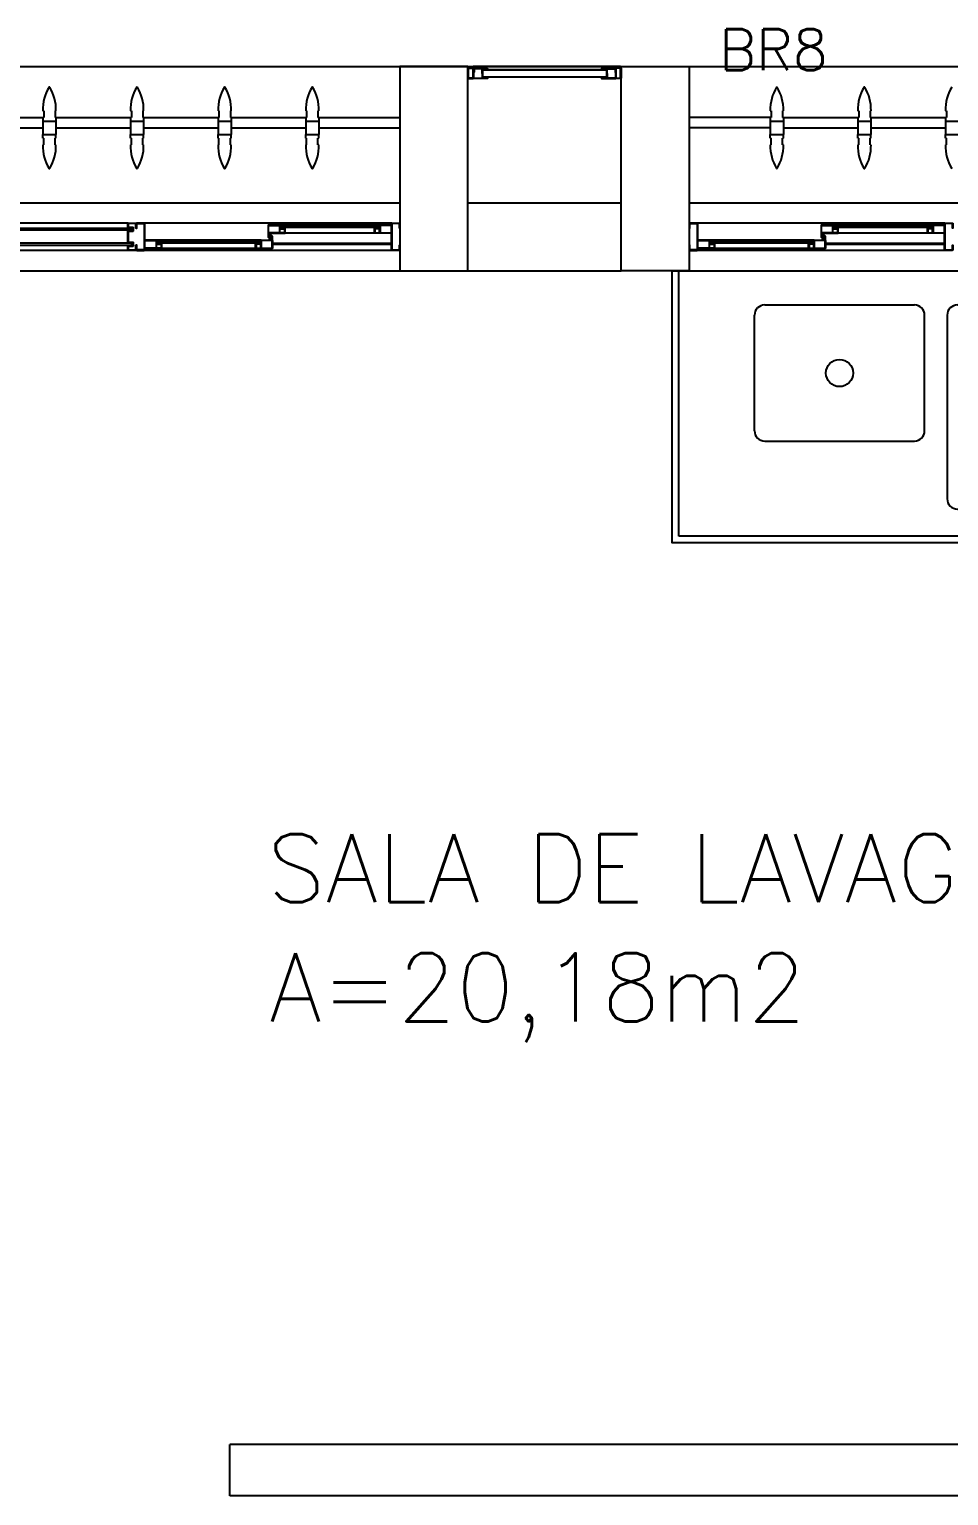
# Model space of a CAD drawing. Header units: millimetres. Extents: x 2128 to 2646, y 1972 to 2207.
# Drawn here: x 2382.722 to 2385.424, y 2139.365 to 2143.675 of the extents above; entities that cross this region are included whole.
import ezdxf

# ---------------------------------------------------------------- set-up
doc = ezdxf.new("R2010")
doc.units = ezdxf.units.MM
for name, color, linetype in [('AR-ALV', 2, 'Continuous'), ('AR-BANCADAS', 1, 'Continuous'), ('AR-BRISES', 1, 'Continuous'), ('AR-ESQ', 1, 'Continuous'), ('AR-ESTC', 3, 'Continuous'), ('AR-PEITORIL', 1, 'Continuous'), ('BC- VISTA', 1, 'Continuous'), ('BC-CUBA', 1, 'Continuous'), ('BR-PAINEL', 1, 'Continuous'), ('BR-SUPORTE', 1, 'Continuous'), ('BR-TEXTO', 2, 'Continuous'), ('COZ1', 1, 'Continuous'), ('DT-ESQ-BAGUETE-C', 1, 'Continuous'), ('DT-ESQ-BAGUETE-V', 1, 'Continuous'), ('DT-ESQ-CHAPA DOBRADA-V', 1, 'Continuous'), ('DT-ESQ-MARCO-V', 1, 'Continuous'), ('DT-ESQ-PERFIL CADEIRA-C', 2, 'Continuous'), ('DT-ESQ-PERFIL CADEIRA-V', 2, 'Continuous'), ('DT-ESQ-PERFIL U SIMPLES-C', 2, 'Continuous'), ('DT-ESQ-PERFIL U-C', 2, 'Continuous'), ('DT-ESQ-PERFIL U-V', 1, 'Continuous'), ('DT-ESQ-VENEZIANA-C', 1, 'Continuous'), ('DT-ESQ-VENEZIANA-V', 1, 'Continuous'), ('DT-ESQ-VIDRO-C', 2, 'Continuous'), ('DT-ESQ-VIDRO-V', 71, 'Continuous'), ('DT-TXTMOD', 1, 'Continuous'), ('ibio', 2, 'Continuous'), ('TEXTO', 2, 'Continuous'), ('Área', 2, 'Continuous')]:
    doc.layers.add(name, color=color, linetype=linetype)
doc.styles.add('S10', font='simplex.shx', dxfattribs={"height": 0.1})
doc.styles.add('S12', font='simplex.shx', dxfattribs={"width": 1.1, "height": 0.12})
doc.styles.add('UNB-100', font='simplex.shx', dxfattribs={"height": 0.2})

# ---------------------------------------------------------------- blocks, each defined once
blk = doc.blocks.new('EF23-P')
at = {"layer": 'DT-ESQ-BAGUETE-C', "ltscale": 0.1}
for points in [[(4.7975, -0.08), (4.784, -0.08), (4.784, -0.0785), (4.797, -0.0785, 0.414214), (4.7975, -0.078), (4.7975, -0.067, 0.414214), (4.797, -0.0665), (4.784, -0.0665), (4.784, -0.065), (4.7975, -0.065, -0.414214), (4.799, -0.0665), (4.799, -0.0785, -0.414214)], [(5.0765, -0.08), (5.09, -0.08), (5.09, -0.0785), (5.077, -0.0785, -0.414214), (5.0765, -0.078), (5.0765, -0.067, -0.414214), (5.077, -0.0665), (5.09, -0.0665), (5.09, -0.065), (5.0765, -0.065, 0.414214), (5.075, -0.0665), (5.075, -0.0785, 0.414214)], [(4.4485, -0.125), (4.435, -0.125), (4.435, -0.1235), (4.448, -0.1235, 0.414214), (4.4485, -0.123), (4.4485, -0.112, 0.414214), (4.448, -0.1115), (4.435, -0.1115), (4.435, -0.11), (4.4485, -0.11, -0.414214), (4.45, -0.1115), (4.45, -0.1235, -0.414214)], [(4.714, -0.125), (4.7275, -0.125), (4.7275, -0.1235), (4.7145, -0.1235, -0.414214), (4.714, -0.123), (4.714, -0.112, -0.414214), (4.7145, -0.1115), (4.7275, -0.1115), (4.7275, -0.11), (4.714, -0.11, 0.414214), (4.7125, -0.1115), (4.7125, -0.1235, 0.414214)]]:
    blk.add_lwpolyline(points, format="xyb", close=True, dxfattribs=at)
at = {"layer": 'DT-ESQ-BAGUETE-V', "ltscale": 0.1}
for p, q in [((4.7975, -0.065), (5.0765, -0.065)), ((4.4485, -0.11), (4.714, -0.11))]:
    blk.add_line(p, q, dxfattribs=at)
at = {"layer": 'DT-ESQ-CHAPA DOBRADA-V', "ltscale": 0.1}
for p, q in [((4.4, -0.077), (4.749, -0.077)), ((4.4, -0.08), (4.749, -0.08))]:
    blk.add_line(p, q, dxfattribs=at)
at = {"layer": 'DT-ESQ-PERFIL CADEIRA-C', "ltscale": 0.1}
for p, q in [((4.751, -0.0885), (4.7975, -0.0885)), ((5.125, -0.0885), (5.0765, -0.0885)), ((4.4, -0.1335), (4.4485, -0.1335)), ((4.7605, -0.1335), (4.714, -0.1335))]:
    blk.add_line(p, q, dxfattribs=at)
for points in [[(4.7975, -0.087, -1), (4.7975, -0.09), (4.751, -0.09, -0.414214), (4.749, -0.088), (4.749, -0.067, -0.414214), (4.751, -0.065), (4.7825, -0.065, -0.414214), (4.784, -0.0665), (4.784, -0.087)], [(4.784, -0.0885, -0.198913), (4.7829, -0.0881, -0.198913), (4.7825, -0.087), (4.7825, -0.067, 0.414214), (4.782, -0.0665), (4.751, -0.0665, 0.414214), (4.7505, -0.067), (4.7505, -0.088, 0.414214), (4.751, -0.0885)], [(5.0765, -0.09), (5.125, -0.09), (5.125, -0.0885), (5.09, -0.0885, 0.198912), (5.0911, -0.0881, 0.198913), (5.0915, -0.087), (5.0915, -0.067, -0.414214), (5.092, -0.0665), (5.125, -0.0665), (5.125, -0.065), (5.0915, -0.065, 0.414214), (5.09, -0.0665), (5.09, -0.0785), (5.09, -0.08), (5.09, -0.087), (5.0765, -0.087, 1)], [(4.4485, -0.135), (4.4, -0.135), (4.4, -0.1335), (4.435, -0.1335, -0.198912), (4.4339, -0.1331, -0.198913), (4.4335, -0.132), (4.4335, -0.112, 0.414214), (4.433, -0.1115), (4.4, -0.1115), (4.4, -0.11), (4.4335, -0.11, -0.414214), (4.435, -0.1115), (4.435, -0.1235), (4.435, -0.125), (4.435, -0.132), (4.4485, -0.132, -1)], [(4.714, -0.132, 1), (4.714, -0.135), (4.7605, -0.135, 0.414214), (4.7625, -0.133), (4.7625, -0.112, 0.414214), (4.7605, -0.11), (4.729, -0.11, 0.414214), (4.7275, -0.1115), (4.7275, -0.132)], [(4.7275, -0.1335, 0.198913), (4.7286, -0.1331, 0.198913), (4.729, -0.132), (4.729, -0.112, -0.414214), (4.7295, -0.1115), (4.7605, -0.1115, -0.414214), (4.761, -0.112), (4.761, -0.133, -0.414214), (4.7605, -0.1335)]]:
    blk.add_lwpolyline(points, format="xyb", close=True, dxfattribs=at)
at = {"layer": 'DT-ESQ-PERFIL CADEIRA-V', "ltscale": 0.1}
for p, q in [((4.7825, -0.09), (5.0765, -0.09)), ((4.4485, -0.135), (4.714, -0.135))]:
    blk.add_line(p, q, dxfattribs=at)
at = {"layer": 'DT-ESQ-PERFIL U SIMPLES-C', "ltscale": 0.1}
for points in [[(4.751, -0.102), (4.759, -0.102), (4.759, -0.1005), (4.751, -0.1005, -0.414214), (4.7505, -0.1), (4.7505, -0.092, -0.414214), (4.751, -0.0915), (4.759, -0.0915), (4.759, -0.09), (4.751, -0.09, 0.414214), (4.749, -0.092), (4.749, -0.1, 0.414214)], [(4.7605, -0.098), (4.7525, -0.098), (4.7525, -0.0995), (4.7605, -0.0995, -0.414214), (4.761, -0.1), (4.761, -0.108, -0.414214), (4.7605, -0.1085), (4.7525, -0.1085), (4.7525, -0.11), (4.7605, -0.11, 0.414214), (4.7625, -0.108), (4.7625, -0.1, 0.414214)]]:
    blk.add_lwpolyline(points, format="xyb", close=True, dxfattribs=at)
at = {"layer": 'DT-ESQ-PERFIL U-C', "ltscale": 0.1}
for points in [[(4.375, -0.0615, -0.414214), (4.3765, -0.06), (4.3985, -0.06, -0.414214), (4.4, -0.0615), (4.4, -0.1385, -0.414214), (4.3985, -0.14), (4.3765, -0.14, -0.414214), (4.375, -0.1385), (4.375, -0.125), (4.3765, -0.125), (4.3765, -0.138, 0.414214), (4.377, -0.1385), (4.398, -0.1385, 0.414214), (4.3985, -0.138), (4.3985, -0.062, 0.414214), (4.398, -0.0615), (4.377, -0.0615, 0.414214), (4.3765, -0.062), (4.3765, -0.075), (4.375, -0.075)], [(5.15, -0.0615, 0.414214), (5.1485, -0.06), (5.1265, -0.06, 0.414214), (5.125, -0.0615), (5.125, -0.1385, 0.414214), (5.1265, -0.14), (5.1485, -0.14, 0.414214), (5.15, -0.1385), (5.15, -0.125), (5.1485, -0.125), (5.1485, -0.138, -0.414214), (5.148, -0.1385), (5.127, -0.1385, -0.414214), (5.1265, -0.138), (5.1265, -0.062, -0.414214), (5.127, -0.0615), (5.148, -0.0615, -0.414214), (5.1485, -0.062), (5.1485, -0.075), (5.15, -0.075)]]:
    blk.add_lwpolyline(points, format="xyb", close=True, dxfattribs=at)
at = {"layer": 'DT-ESQ-PERFIL U-V', "ltscale": 0.1}
for p, q in [((4.3985, -0.06), (5.1265, -0.06)), ((4.3985, -0.14), (5.1265, -0.14))]:
    blk.add_line(p, q, dxfattribs=at)
at = {"layer": 'DT-ESQ-VIDRO-C', "ltscale": 0.1}
for points in [[(5.0875, -0.085), (5.0875, -0.082), (4.7865, -0.082), (4.7865, -0.085)], [(4.438, -0.13), (4.438, -0.127), (4.7245, -0.127), (4.7245, -0.13)]]:
    blk.add_lwpolyline(points, close=True, dxfattribs=at)
at = {"layer": 'DT-TXTMOD', "ltscale": 0.1, "style": 'S10', "flags": 3}
for tag, p in [('M01', (0.025, -0.28)), ('M02', (0.3253, -0.28)), ('M03', (0.627, -0.28)), ('M04', (0.9288, -0.28)), ('M05', (1.2306, -0.28)), ('M06', (1.5323, -0.28)), ('M07', (1.8341, -0.28)), ('M08', (2.1359, -0.28)), ('M09', (2.4376, -0.28)), ('M10', (2.7394, -0.28)), ('M11', (3.0412, -0.28)), ('M12', (3.3429, -0.28)), ('M13', (3.6447, -0.28)), ('M14', (3.9464, -0.28)), ('M15', (4.2482, -0.28)), ('M16', (4.55, -0.28)), ('M17', (4.8517, -0.28))]:
    blk.add_attdef(tag, p, '', height=0.1, dxfattribs=at)
blk = doc.blocks.new('EF21-P')
at = {"layer": 'DT-ESQ-BAGUETE-C', "ltscale": 0.1}
for points in [[(0.4225, -0.08), (0.409, -0.08), (0.409, -0.0785), (0.422, -0.0785, 0.414214), (0.4225, -0.078), (0.4225, -0.067, 0.414214), (0.422, -0.0665), (0.409, -0.0665), (0.409, -0.065), (0.4225, -0.065, -0.414214), (0.424, -0.0665), (0.424, -0.0785, -0.414214)], [(0.7015, -0.08), (0.715, -0.08), (0.715, -0.0785), (0.702, -0.0785, -0.414214), (0.7015, -0.078), (0.7015, -0.067, -0.414214), (0.702, -0.0665), (0.715, -0.0665), (0.715, -0.065), (0.7015, -0.065, 0.414214), (0.7, -0.0665), (0.7, -0.0785, 0.414214)], [(0.0735, -0.125), (0.06, -0.125), (0.06, -0.1235), (0.073, -0.1235, 0.414214), (0.0735, -0.123), (0.0735, -0.112, 0.414214), (0.073, -0.1115), (0.06, -0.1115), (0.06, -0.11), (0.0735, -0.11, -0.414214), (0.075, -0.1115), (0.075, -0.1235, -0.414214)], [(0.339, -0.125), (0.3525, -0.125), (0.3525, -0.1235), (0.3395, -0.1235, -0.414214), (0.339, -0.123), (0.339, -0.112, -0.414214), (0.3395, -0.1115), (0.3525, -0.1115), (0.3525, -0.11), (0.339, -0.11, 0.414214), (0.3375, -0.1115), (0.3375, -0.1235, 0.414214)]]:
    blk.add_lwpolyline(points, format="xyb", close=True, dxfattribs=at)
at = {"layer": 'DT-ESQ-BAGUETE-V', "ltscale": 0.1}
for p, q in [((0.4225, -0.065), (0.7015, -0.065)), ((0.0735, -0.11), (0.339, -0.11))]:
    blk.add_line(p, q, dxfattribs=at)
at = {"layer": 'DT-ESQ-CHAPA DOBRADA-V', "ltscale": 0.1}
for p, q in [((0.025, -0.077), (0.374, -0.077)), ((0.025, -0.08), (0.374, -0.08))]:
    blk.add_line(p, q, dxfattribs=at)
at = {"layer": 'DT-ESQ-MARCO-V', "ltscale": 0.1}
for p, q in [((0.7985, -0.06), (1.3515, -0.06)), ((0.7985, -0.14), (1.3515, -0.14))]:
    blk.add_line(p, q, dxfattribs=at)
at = {"layer": 'DT-ESQ-PERFIL CADEIRA-C', "ltscale": 0.1}
for p, q in [((0.376, -0.0885), (0.4225, -0.0885)), ((0.75, -0.0885), (0.7015, -0.0885)), ((0.025, -0.1335), (0.0735, -0.1335)), ((0.3855, -0.1335), (0.339, -0.1335))]:
    blk.add_line(p, q, dxfattribs=at)
for points in [[(0.4225, -0.087, -1), (0.4225, -0.09), (0.376, -0.09, -0.414214), (0.374, -0.088), (0.374, -0.067, -0.414214), (0.376, -0.065), (0.4075, -0.065, -0.414214), (0.409, -0.0665), (0.409, -0.087)], [(0.409, -0.0885, -0.198913), (0.4079, -0.0881, -0.198913), (0.4075, -0.087), (0.4075, -0.067, 0.414214), (0.407, -0.0665), (0.376, -0.0665, 0.414214), (0.3755, -0.067), (0.3755, -0.088, 0.414214), (0.376, -0.0885)], [(0.7015, -0.09), (0.75, -0.09), (0.75, -0.0885), (0.715, -0.0885, 0.198912), (0.7161, -0.0881, 0.198913), (0.7165, -0.087), (0.7165, -0.067, -0.414214), (0.717, -0.0665), (0.75, -0.0665), (0.75, -0.065), (0.7165, -0.065, 0.414214), (0.715, -0.0665), (0.715, -0.0785), (0.715, -0.08), (0.715, -0.087), (0.7015, -0.087, 1)], [(0.0735, -0.135), (0.025, -0.135), (0.025, -0.1335), (0.06, -0.1335, -0.198912), (0.0589, -0.1331, -0.198913), (0.0585, -0.132), (0.0585, -0.112, 0.414214), (0.058, -0.1115), (0.025, -0.1115), (0.025, -0.11), (0.0585, -0.11, -0.414214), (0.06, -0.1115), (0.06, -0.1235), (0.06, -0.125), (0.06, -0.132), (0.0735, -0.132, -1)], [(0.339, -0.132, 1), (0.339, -0.135), (0.3855, -0.135, 0.414214), (0.3875, -0.133), (0.3875, -0.112, 0.414214), (0.3855, -0.11), (0.354, -0.11, 0.414214), (0.3525, -0.1115), (0.3525, -0.132)], [(0.3525, -0.1335, 0.198913), (0.3536, -0.1331, 0.198913), (0.354, -0.132), (0.354, -0.112, -0.414214), (0.3545, -0.1115), (0.3855, -0.1115, -0.414214), (0.386, -0.112), (0.386, -0.133, -0.414214), (0.3855, -0.1335)]]:
    blk.add_lwpolyline(points, format="xyb", close=True, dxfattribs=at)
at = {"layer": 'DT-ESQ-PERFIL CADEIRA-V', "ltscale": 0.1}
for p, q in [((0.4075, -0.09), (0.7015, -0.09)), ((0.0735, -0.135), (0.339, -0.135))]:
    blk.add_line(p, q, dxfattribs=at)
at = {"layer": 'DT-ESQ-PERFIL U SIMPLES-C', "ltscale": 0.1}
for points in [[(0.376, -0.102), (0.384, -0.102), (0.384, -0.1005), (0.376, -0.1005, -0.414214), (0.3755, -0.1), (0.3755, -0.092, -0.414214), (0.376, -0.0915), (0.384, -0.0915), (0.384, -0.09), (0.376, -0.09, 0.414214), (0.374, -0.092), (0.374, -0.1, 0.414214)], [(0.3855, -0.098), (0.3775, -0.098), (0.3775, -0.0995), (0.3855, -0.0995, -0.414214), (0.386, -0.1), (0.386, -0.108, -0.414214), (0.3855, -0.1085), (0.3775, -0.1085), (0.3775, -0.11), (0.3855, -0.11, 0.414214), (0.3875, -0.108), (0.3875, -0.1, 0.414214)]]:
    blk.add_lwpolyline(points, format="xyb", close=True, dxfattribs=at)
at = {"layer": 'DT-ESQ-PERFIL U-C', "ltscale": 0.1}
for points in [[(0, -0.0615, -0.414214), (0.0015, -0.06), (0.0235, -0.06, -0.414214), (0.025, -0.0615), (0.025, -0.1385, -0.414214), (0.0235, -0.14), (0.0015, -0.14, -0.414214), (0, -0.1385), (0, -0.125), (0.0015, -0.125), (0.0015, -0.138, 0.414214), (0.002, -0.1385), (0.023, -0.1385, 0.414214), (0.0235, -0.138), (0.0235, -0.062, 0.414214), (0.023, -0.0615), (0.002, -0.0615, 0.414214), (0.0015, -0.062), (0.0015, -0.075), (0, -0.075)], [(0.775, -0.0615, 0.414214), (0.7735, -0.06), (0.7515, -0.06, 0.414214), (0.75, -0.0615), (0.75, -0.1385, 0.414214), (0.7515, -0.14), (0.7735, -0.14, 0.414214), (0.775, -0.1385), (0.775, -0.125), (0.7735, -0.125), (0.7735, -0.138, -0.414214), (0.773, -0.1385), (0.752, -0.1385, -0.414214), (0.7515, -0.138), (0.7515, -0.062, -0.414214), (0.752, -0.0615), (0.773, -0.0615, -0.414214), (0.7735, -0.062), (0.7735, -0.075), (0.775, -0.075)], [(0.8, -0.1285), (0.8, -0.1385, -0.414214), (0.7985, -0.14), (0.7765, -0.14, -0.414214), (0.775, -0.1385), (0.775, -0.125), (0.7765, -0.125), (0.7765, -0.138, 0.414214), (0.777, -0.1385), (0.798, -0.1385, 0.414214), (0.7985, -0.138), (0.7985, -0.1285), (0.7855, -0.1285, -0.414214), (0.784, -0.127), (0.784, -0.117, -0.414214), (0.7855, -0.1155), (0.7985, -0.1155), (0.7985, -0.0845), (0.7855, -0.0845, -0.414214), (0.784, -0.083), (0.784, -0.073, -0.414214), (0.7855, -0.0715), (0.7985, -0.0715), (0.7985, -0.062, 0.414214), (0.798, -0.0615), (0.777, -0.0615, 0.414214), (0.7765, -0.062), (0.7765, -0.075), (0.775, -0.075), (0.775, -0.0615, -0.414214), (0.7765, -0.06), (0.7985, -0.06, -0.414214), (0.8, -0.0615), (0.8, -0.0715, -0.414214), (0.7985, -0.073), (0.7855, -0.073), (0.7855, -0.083), (0.7985, -0.083), (0.7985, -0.083, -0.414214), (0.8, -0.0845), (0.8, -0.1155, -0.414214), (0.7985, -0.117), (0.7985, -0.117), (0.7855, -0.117), (0.7855, -0.127), (0.7985, -0.127, -0.414214)]]:
    blk.add_lwpolyline(points, format="xyb", close=True, dxfattribs=at)
at = {"layer": 'DT-ESQ-PERFIL U-V', "ltscale": 0.1}
for p, q in [((0.0235, -0.06), (0.7515, -0.06)), ((0.0235, -0.14), (0.7515, -0.14))]:
    blk.add_line(p, q, dxfattribs=at)
at = {"layer": 'DT-ESQ-VIDRO-C', "ltscale": 0.1}
for points in [[(0.7125, -0.085), (0.7125, -0.082), (0.4115, -0.082), (0.4115, -0.085)], [(1.3625, -0.081), (1.3625, -0.075), (0.7875, -0.075), (0.7875, -0.081)], [(0.063, -0.13), (0.063, -0.127), (0.3495, -0.127), (0.3495, -0.13)]]:
    blk.add_lwpolyline(points, close=True, dxfattribs=at)
at = {"layer": 'DT-ESQ-VIDRO-V', "ltscale": 0.1}
blk.add_lwpolyline([(1.3625, -0.119), (1.3625, -0.125), (0.7875, -0.125), (0.7875, -0.119)], close=True, dxfattribs=at)
at = {"layer": 'DT-TXTMOD', "ltscale": 0.1, "style": 'S10', "flags": 3}
for tag, p in [('M01', (0.025, -0.28)), ('M02', (0.3253, -0.28)), ('M03', (0.627, -0.28)), ('M04', (0.9288, -0.28)), ('M05', (1.2306, -0.28)), ('M06', (1.5323, -0.28)), ('M07', (1.8341, -0.28)), ('M08', (2.1359, -0.28)), ('M09', (2.4376, -0.28)), ('M10', (2.7394, -0.28)), ('M11', (3.0412, -0.28)), ('M12', (3.3429, -0.28)), ('M13', (3.6447, -0.28)), ('M14', (3.9464, -0.28)), ('M15', (4.2482, -0.28)), ('M16', (4.55, -0.28)), ('M17', (4.8517, -0.28))]:
    blk.add_attdef(tag, p, '', height=0.1, dxfattribs=at)
blk = doc.blocks.new('BR-MODULO8')
at = {"layer": 'BR-PAINEL'}
for p, q in [((-4.9117, 0.27), (-4.9092, 0.27)), ((-4.9092, 0.27), (-4.9092, 0.25)), ((-4.8758, 0.27), (-4.8758, 0.25)), ((-4.8733, 0.27), (-4.8758, 0.27)), ((-4.6542, 0.27), (-4.6517, 0.27)), ((-4.6517, 0.27), (-4.6517, 0.25)), ((-4.6183, 0.27), (-4.6183, 0.25)), ((-4.6158, 0.27), (-4.6183, 0.27)), ((-4.3967, 0.27), (-4.3942, 0.27)), ((-4.3942, 0.27), (-4.3942, 0.25)), ((-1.0492, 0.27), (-1.0467, 0.27)), ((-1.0467, 0.27), (-1.0467, 0.25)), ((-1.0133, 0.27), (-1.0133, 0.25)), ((-1.0108, 0.27), (-1.0133, 0.27)), ((-0.7917, 0.27), (-0.7892, 0.27)), ((-0.7892, 0.27), (-0.7892, 0.25)), ((-0.7558, 0.27), (-0.7558, 0.25)), ((-0.7533, 0.27), (-0.7558, 0.27)), ((-0.5342, 0.27), (-0.5317, 0.27)), ((-0.5317, 0.27), (-0.5317, 0.25)), ((-0.4958, 0.27), (-0.4983, 0.27)), ((-0.4983, 0.27), (-0.4983, 0.25)), ((-0.2767, 0.27), (-0.2742, 0.27)), ((-0.2742, 0.27), (-0.2742, 0.25)), ((-0.2408, 0.27), (-0.2408, 0.25)), ((-0.2383, 0.27), (-0.2408, 0.27)), ((-4.9117, 0.25), (-4.9117, 0.24)), ((-4.9117, 0.25), (-4.9092, 0.25)), ((-4.9117, 0.24), (-4.8733, 0.24)), ((-4.9117, 0.24), (-4.9117, 0.2)), ((-4.8733, 0.25), (-4.8758, 0.25)), ((-4.8733, 0.25), (-4.8733, 0.24)), ((-4.8733, 0.24), (-4.8733, 0.2)), ((-4.6542, 0.25), (-4.6542, 0.24)), ((-4.6542, 0.25), (-4.6517, 0.25)), ((-4.6542, 0.24), (-4.6158, 0.24)), ((-4.6542, 0.24), (-4.6542, 0.2)), ((-4.6158, 0.25), (-4.6183, 0.25)), ((-4.6158, 0.25), (-4.6158, 0.24)), ((-4.6158, 0.24), (-4.6158, 0.2)), ((-4.3967, 0.25), (-4.3967, 0.24)), ((-4.3967, 0.25), (-4.3942, 0.25)), ((-4.3967, 0.24), (-4.3583, 0.24)), ((-4.3967, 0.24), (-4.3967, 0.2)), ((-1.0492, 0.25), (-1.0492, 0.24)), ((-1.0492, 0.25), (-1.0467, 0.25)), ((-1.0492, 0.24), (-1.0108, 0.24)), ((-1.0492, 0.24), (-1.0492, 0.2)), ((-1.0108, 0.25), (-1.0133, 0.25)), ((-1.0108, 0.25), (-1.0108, 0.24)), ((-1.0108, 0.24), (-1.0108, 0.2)), ((-0.7917, 0.25), (-0.7917, 0.24)), ((-0.7917, 0.25), (-0.7892, 0.25)), ((-0.7917, 0.24), (-0.7533, 0.24)), ((-0.7917, 0.24), (-0.7917, 0.2)), ((-0.7533, 0.25), (-0.7558, 0.25)), ((-0.7533, 0.25), (-0.7533, 0.24)), ((-0.7533, 0.24), (-0.7533, 0.2)), ((-0.5342, 0.25), (-0.5317, 0.25)), ((-0.5342, 0.25), (-0.5342, 0.24)), ((-0.5342, 0.24), (-0.5342, 0.2)), ((-0.5342, 0.24), (-0.4958, 0.24)), ((-0.4958, 0.25), (-0.4983, 0.25)), ((-0.4958, 0.25), (-0.4958, 0.24)), ((-0.4958, 0.24), (-0.4958, 0.2)), ((-0.2767, 0.25), (-0.2767, 0.24)), ((-0.2767, 0.25), (-0.2742, 0.25)), ((-0.2767, 0.24), (-0.2383, 0.24)), ((-0.2767, 0.24), (-0.2767, 0.2)), ((-0.2383, 0.25), (-0.2408, 0.25)), ((-0.2383, 0.25), (-0.2383, 0.24)), ((-0.2383, 0.24), (-0.2383, 0.2)), ((-4.9117, 0.2), (-4.8733, 0.2)), ((-4.9117, 0.19), (-4.9117, 0.2)), ((-4.9117, 0.19), (-4.9092, 0.19)), ((-4.9092, 0.17), (-4.9092, 0.19)), ((-4.8733, 0.19), (-4.8758, 0.19)), ((-4.8758, 0.17), (-4.8758, 0.19)), ((-4.8733, 0.19), (-4.8733, 0.2)), ((-4.6542, 0.2), (-4.6158, 0.2)), ((-4.6542, 0.19), (-4.6542, 0.2)), ((-4.6542, 0.19), (-4.6517, 0.19)), ((-4.6517, 0.17), (-4.6517, 0.19)), ((-4.6158, 0.19), (-4.6183, 0.19)), ((-4.6183, 0.17), (-4.6183, 0.19)), ((-4.6158, 0.19), (-4.6158, 0.2)), ((-4.3967, 0.2), (-4.3583, 0.2)), ((-4.3967, 0.19), (-4.3967, 0.2)), ((-4.3967, 0.19), (-4.3942, 0.19)), ((-4.3942, 0.17), (-4.3942, 0.19)), ((-1.0492, 0.2), (-1.0108, 0.2)), ((-1.0492, 0.19), (-1.0492, 0.2)), ((-1.0492, 0.19), (-1.0467, 0.19)), ((-1.0467, 0.17), (-1.0467, 0.19)), ((-1.0108, 0.19), (-1.0133, 0.19)), ((-1.0133, 0.17), (-1.0133, 0.19)), ((-1.0108, 0.19), (-1.0108, 0.2)), ((-0.7917, 0.2), (-0.7533, 0.2)), ((-0.7917, 0.19), (-0.7917, 0.2)), ((-0.7917, 0.19), (-0.7892, 0.19)), ((-0.7892, 0.17), (-0.7892, 0.19)), ((-0.7533, 0.19), (-0.7558, 0.19)), ((-0.7558, 0.17), (-0.7558, 0.19)), ((-0.7533, 0.19), (-0.7533, 0.2)), ((-0.5342, 0.19), (-0.5342, 0.2)), ((-0.5342, 0.2), (-0.4958, 0.2)), ((-0.5342, 0.19), (-0.5317, 0.19)), ((-0.5317, 0.17), (-0.5317, 0.19)), ((-0.4983, 0.17), (-0.4983, 0.19)), ((-0.4958, 0.19), (-0.4983, 0.19)), ((-0.4958, 0.19), (-0.4958, 0.2)), ((-0.2767, 0.2), (-0.2383, 0.2)), ((-0.2767, 0.19), (-0.2767, 0.2)), ((-0.2767, 0.19), (-0.2742, 0.19)), ((-0.2742, 0.17), (-0.2742, 0.19)), ((-0.2383, 0.19), (-0.2408, 0.19)), ((-0.2408, 0.17), (-0.2408, 0.19)), ((-0.2383, 0.19), (-0.2383, 0.2)), ((-4.9117, 0.17), (-4.9092, 0.17)), ((-4.8733, 0.17), (-4.8758, 0.17)), ((-4.6542, 0.17), (-4.6517, 0.17)), ((-4.6158, 0.17), (-4.6183, 0.17)), ((-4.3967, 0.17), (-4.3942, 0.17)), ((-1.0492, 0.17), (-1.0467, 0.17)), ((-1.0108, 0.17), (-1.0133, 0.17)), ((-0.7917, 0.17), (-0.7892, 0.17)), ((-0.7533, 0.17), (-0.7558, 0.17)), ((-0.5342, 0.17), (-0.5317, 0.17)), ((-0.4958, 0.17), (-0.4983, 0.17)), ((-0.2767, 0.17), (-0.2742, 0.17)), ((-0.2383, 0.17), (-0.2408, 0.17))]:
    blk.add_line(p, q, dxfattribs=at)
for centre, radius, start, end in [((-4.7867, 0.2739), 0.1251, 148.4721, 181.772), ((-4.8925, 0.3387), 0.001, 37.1012, 142.8988), ((-4.9983, 0.2739), 0.1251, 358.228, 31.5279), ((-4.5292, 0.2739), 0.1251, 148.4721, 181.772), ((-4.635, 0.3387), 0.001, 37.1012, 142.8988), ((-4.7408, 0.2739), 0.1251, 358.228, 31.5279), ((-4.2717, 0.2739), 0.1251, 148.4721, 181.772), ((-0.9242, 0.2739), 0.1251, 148.4721, 181.772), ((-1.03, 0.3387), 0.001, 37.1012, 142.8988), ((-1.1358, 0.2739), 0.1251, 358.228, 31.5279), ((-0.6667, 0.2739), 0.1251, 148.4721, 181.772), ((-0.7725, 0.3387), 0.001, 37.1012, 142.8988), ((-0.8783, 0.2739), 0.1251, 358.228, 31.5279), ((-0.4092, 0.2739), 0.1251, 148.4721, 181.772), ((-0.515, 0.3387), 0.001, 37.1012, 142.8988), ((-0.6208, 0.2739), 0.1251, 358.228, 31.5279), ((-0.1517, 0.2739), 0.1251, 148.4721, 181.772), ((-0.2575, 0.3387), 0.001, 37.1012, 142.8988), ((-0.3633, 0.2739), 0.1251, 358.228, 31.5279), ((-4.7867, 0.1661), 0.1251, 178.228, 211.5279), ((-4.9983, 0.1661), 0.1251, 328.4721, 1.772), ((-4.5292, 0.1661), 0.1251, 178.228, 211.5279), ((-4.7408, 0.1661), 0.1251, 328.4721, 1.772), ((-4.2717, 0.1661), 0.1251, 178.228, 211.5279), ((-0.9242, 0.1661), 0.1251, 178.228, 211.5279), ((-1.1358, 0.1661), 0.1251, 328.4721, 1.772), ((-0.6667, 0.1661), 0.1251, 178.228, 211.5279), ((-0.8783, 0.1661), 0.1251, 328.4721, 1.772), ((-0.4092, 0.1661), 0.1251, 178.228, 211.5279), ((-0.6208, 0.1661), 0.1251, 328.4721, 1.772), ((-0.1517, 0.1661), 0.1251, 178.228, 211.5279), ((-0.3633, 0.1661), 0.1251, 328.4721, 1.772), ((-4.8925, 0.1013), 0.001, 217.1012, 322.8988), ((-4.635, 0.1013), 0.001, 217.1012, 322.8988), ((-1.03, 0.1013), 0.001, 217.1012, 322.8988), ((-0.7725, 0.1013), 0.001, 217.1012, 322.8988), ((-0.515, 0.1013), 0.001, 217.1012, 322.8988), ((-0.2575, 0.1013), 0.001, 217.1012, 322.8988)]:
    blk.add_arc(centre, radius, start, end, dxfattribs=at)
at = {"layer": 'BR-SUPORTE'}
for p, q in [((-4.9117, 0.25), (-5.15, 0.25)), ((-4.9117, 0.22), (-5.15, 0.22)), ((-4.8733, 0.25), (-4.6517, 0.25)), ((-4.8733, 0.22), (-4.6542, 0.22)), ((-4.6158, 0.25), (-4.3942, 0.25)), ((-4.6158, 0.22), (-4.3967, 0.22)), ((-1.2683, 0.25), (-1.0467, 0.25)), ((-1.2683, 0.22), (-1.0492, 0.22)), ((-1.0108, 0.25), (-0.7892, 0.25)), ((-1.0108, 0.22), (-0.7917, 0.22)), ((-0.7533, 0.25), (-0.5317, 0.25)), ((-0.7533, 0.22), (-0.5342, 0.22)), ((-0.4958, 0.25), (-0.2742, 0.25)), ((-0.4958, 0.22), (-0.2767, 0.22)), ((-0.2383, 0.25), (0, 0.25)), ((-0.2383, 0.22), (0, 0.22))]:
    blk.add_line(p, q, dxfattribs=at)
blk = doc.blocks.new('EF01C-P')
at = {"layer": 'DT-ESQ-BAGUETE-C', "ltscale": 0.1}
for points in [[(0.0015, 0.035), (0.015, 0.035), (0.015, 0.0335), (0.0015, 0.0335), (0.0015, 0.005), (0.015, 0.005), (0.015, 0.0035), (0.0015, 0.0035, -0.414214), (0, 0.005), (0, 0.0335, -0.414214)], [(0.4485, 0.035), (0.435, 0.035), (0.435, 0.0335), (0.4485, 0.0335), (0.4485, 0.005), (0.435, 0.005), (0.435, 0.0035), (0.4485, 0.0035, 0.414214), (0.45, 0.005), (0.45, 0.0335, 0.414214)]]:
    blk.add_lwpolyline(points, format="xyb", close=True, dxfattribs=at)
at = {"layer": 'DT-ESQ-PERFIL CADEIRA-C', "ltscale": 0.1}
for points in [[(0.01, 0.0015), (0.01, 0.003), (0.0015, 0.003, 1), (0.0015, 0), (0.015, 0, 0.414214), (0.0165, 0.0015), (0.0165, 0.0335), (0.043, 0.0335)], [(0.043, 0.0065), (0.018, 0.0065), (0.018, 0.0165), (0.0165, 0.0165), (0.0165, 0.0065, 0.414214), (0.018, 0.005), (0.043, 0.005), (0.0565, 0.005, 1), (0.0565, 0.008), (0.043, 0.008), (0.043, 0.02), (0.043, 0.032), (0.0565, 0.032, 1), (0.0565, 0.035), (0.043, 0.035), (0.0165, 0.035, 0.414214), (0.015, 0.0335), (0.015, 0.0015), (0.0015, 0.0015)], [(0.0415, 0.02), (0.0415, 0.032, -0.414214), (0.043, 0.0335), (0.0565, 0.0335)], [(0.0415, 0.02), (0.0415, 0.008, 0.414214), (0.043, 0.0065), (0.0565, 0.0065)], [(0.407, 0.0065), (0.432, 0.0065), (0.432, 0.0165), (0.4335, 0.0165), (0.4335, 0.0065, -0.414214), (0.432, 0.005), (0.407, 0.005), (0.3935, 0.005, -1), (0.3935, 0.008), (0.407, 0.008), (0.407, 0.02), (0.407, 0.032), (0.3935, 0.032, -1), (0.3935, 0.035), (0.407, 0.035), (0.4335, 0.035, -0.414214), (0.435, 0.0335), (0.435, 0.0015), (0.4485, 0.0015)], [(0.4085, 0.02), (0.4085, 0.032, 0.414214), (0.407, 0.0335), (0.3935, 0.0335)], [(0.4085, 0.02), (0.4085, 0.008, -0.414214), (0.407, 0.0065), (0.3935, 0.0065)], [(0.44, 0.0015), (0.44, 0.003), (0.4485, 0.003, -1), (0.4485, 0), (0.435, 0, -0.414214), (0.4335, 0.0015), (0.4335, 0.0335), (0.407, 0.0335)]]:
    blk.add_lwpolyline(points, format="xyb", dxfattribs=at)
at = {"layer": 'DT-ESQ-PERFIL CADEIRA-V', "ltscale": 0.1}
blk.add_line((0.015, 0), (0.435, 0), dxfattribs=at)
at = {"layer": 'DT-ESQ-VENEZIANA-C', "ltscale": 0.1}
for p, q in [((0.043, 0.0105), (0.407, 0.0105)), ((0.043, 0.009), (0.407, 0.009))]:
    blk.add_line(p, q, dxfattribs=at)
at = {"layer": 'DT-ESQ-VENEZIANA-V', "ltscale": 0.1}
blk.add_line((0.043, 0.031), (0.407, 0.031), dxfattribs=at)
at = {"layer": 'DT-TXTMOD', "ltscale": 0.1, "style": 'S10', "flags": 3}
blk.add_attdef('EF01C', (0.0208, -0.14), '', height=0.1, dxfattribs=at)
blk = doc.blocks.new('CUBAbnc-01P')
at = {"layer": 'COZ1'}
for p, q in [((-0.22, -0.1005), (0.22, -0.1005)), ((-0.25, -0.4705), (-0.25, -0.1305)), ((0.25, -0.4705), (0.25, -0.1305)), ((-0.22, -0.5005), (0.22, -0.5005))]:
    blk.add_line(p, q, dxfattribs=at)
blk.add_circle((0, -0.3005), 0.04, dxfattribs=at)
for centre, start, end in [((-0.22, -0.1305), 90, 180), ((0.22, -0.1305), 0, 90), ((-0.22, -0.4705), 180, 270), ((0.22, -0.4705), 270, 0)]:
    blk.add_arc(centre, 0.03, start, end, dxfattribs=at)
blk = doc.blocks.new('CUBApnt-01P')
at = {"layer": 'COZ1'}
for p, q in [((-0.32, -0.1005), (0.32, -0.1005)), ((-0.35, -0.1305), (-0.35, -0.6705)), ((0.35, -0.1305), (0.35, -0.6705)), ((-0.32, -0.7005), (0.32, -0.7005))]:
    blk.add_line(p, q, dxfattribs=at)
blk.add_circle((0, -0.4005), 0.04, dxfattribs=at)
for centre, start, end in [((-0.32, -0.1305), 90, 180), ((0.32, -0.1305), 0, 90), ((-0.32, -0.6705), 180, 270), ((0.32, -0.6705), 270, 0)]:
    blk.add_arc(centre, 0.03, start, end, dxfattribs=at)
blk = doc.blocks.new('BCP05')
at = {"layer": 'BC- VISTA'}
for p, q in [((0, -0.02), (0.78, -0.02)), ((0.78, -0.02), (0.78, -1.73)), ((0.78, -1.73), (0, -1.73))]:
    blk.add_line(p, q, dxfattribs=at)
blk.add_lwpolyline([(0.8, 0), (0.8, -1.75), (0, -1.75), (0, 0)], close=True, dxfattribs=at)
at = {"layer": 'BC-CUBA', "rotation": 90}
for name, p in [('CUBApnt-01P', (0, -0.5919)), ('CUBAbnc-01P', (0, -1.2581))]:
    blk.add_blockref(name, p, dxfattribs=at)

msp = doc.modelspace()

# ---------------------------------------------------------------- linework, layer by layer
at = {"layer": 'AR-ALV'}
for p, q in [((2384.0115, 2143.1651), (2384.4615, 2143.1651)), ((2384.0115, 2142.9651), (2384.4615, 2142.9651)), ((2383.3115, 2139.3651), (2383.3115, 2139.5151)), ((2386.6365, 2139.5151), (2383.3115, 2139.5151)), ((2386.6365, 2139.3651), (2383.3115, 2139.3651))]:
    msp.add_line(p, q, dxfattribs=at)
at = {"layer": 'AR-ESTC'}
for p, q in [((2384.0115, 2143.5651), (2383.8115, 2143.5651)), ((2383.8115, 2143.5651), (2383.8115, 2142.9651)), ((2384.0115, 2142.9651), (2384.0115, 2143.5651)), ((2384.4615, 2143.5651), (2384.6615, 2143.5651)), ((2384.4615, 2142.9651), (2384.4615, 2143.5651)), ((2384.6615, 2143.5651), (2384.6615, 2142.9651)), ((2383.8115, 2142.9651), (2384.0115, 2142.9651)), ((2384.6615, 2142.9651), (2384.4615, 2142.9651))]:
    msp.add_line(p, q, dxfattribs=at)
at = {"layer": 'AR-PEITORIL'}
for p, q in [((2380.0365, 2143.1651), (2383.8115, 2143.1651)), ((2384.6615, 2143.1651), (2389.8115, 2143.1651)), ((2380.1115, 2142.9651), (2383.8115, 2142.9651)), ((2384.6615, 2142.9651), (2389.8115, 2142.9651))]:
    msp.add_line(p, q, dxfattribs=at)
at = {"layer": 'ibio'}
msp.add_line((2371.8115, 2143.5651), (2438.6615, 2143.5651), dxfattribs=at)

# ---------------------------------------------------------------- block references
at = {"layer": 'AR-BANCADAS', "rotation": 270}
msp.add_blockref('BCP05', (2386.3615, 2142.9651), dxfattribs=at)
at = {"layer": 'AR-BRISES'}
msp.add_blockref('BR-MODULO8', (2383.8115, 2143.1651), dxfattribs=at)
ref = msp.add_blockref('BR-MODULO8', (2389.8115, 2143.1651), dxfattribs=at)
ref.add_attrib('BR', 'BR8', (2384.7499, 2143.5547), dxfattribs={"layer": 'BR-TEXTO', "height": 0.12, "style": 'S12'})
at = {"layer": 'AR-ESQ', "rotation": 180}
for name, p in [('EF01C-P', (2384.4615, 2143.5651)), ('EF21-P', (2383.8115, 2142.9651)), ('EF23-P', (2389.8115, 2142.9651))]:
    msp.add_blockref(name, p, dxfattribs=at)

# ---------------------------------------------------------------- texts
at = {"layer": 'TEXTO', "style": 'UNB-100'}
msp.add_text('SALA DE LAVAGEM', height=0.2, dxfattribs=at).set_placement((2383.4211, 2141.1096))
at = {"layer": 'Área', "style": 'UNB-100'}
msp.add_text('A=20,18m2', height=0.2, dxfattribs=at).set_placement((2383.4276, 2140.7591))

doc.saveas('drawing.dxf')
